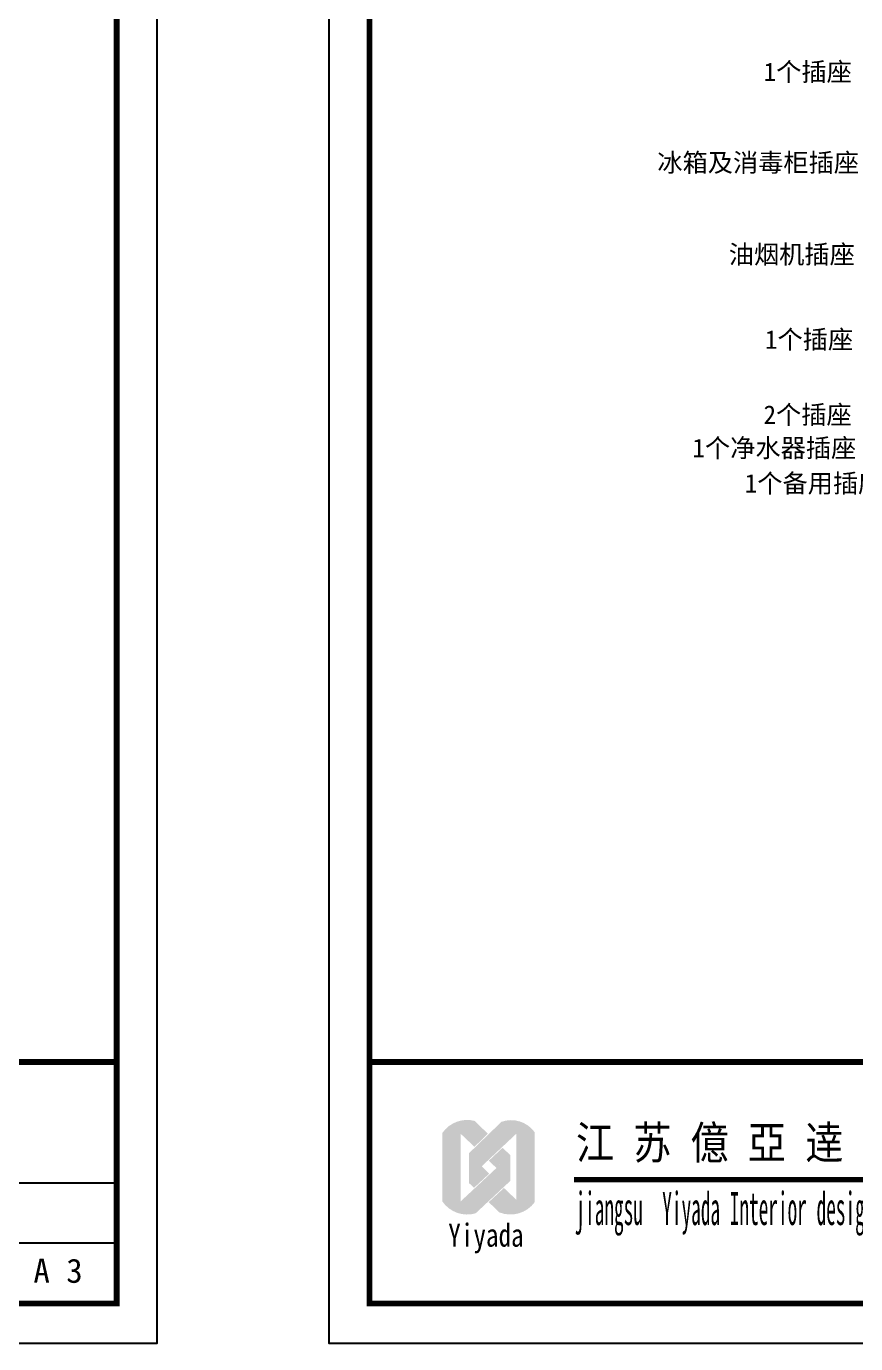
# Model space of a CAD drawing. Header units: millimetres. Extents: x 195858 to 476087, y -765534 to -702383.
# Drawn here: x 409212 to 416879, y -724474 to -712298 of the extents above; entities that cross this region are included whole.
import ezdxf

# ---------------------------------------------------------------- set-up
doc = ezdxf.new("R2010")
doc.units = ezdxf.units.MM
doc.header["$PDMODE"] = 3
for name, color, linetype in [('0-01图框模板说明', 2, 'Continuous'), ('0-02图框细线', 136, 'Continuous'), ('06其他', 8, 'Continuous'), ('250', 250, 'Continuous'), ('TK', 7, 'Continuous'), ('家具1', 2, 'Continuous')]:
    doc.layers.add(name, color=color, linetype=linetype)
doc.styles.add('H1', font='')
doc.styles.add('HT', font='simhei.ttf')
doc.styles.get("Standard").update_dxf_attribs({"font": 'simhei.ttf'})
doc.styles.get('H1').set_extended_font_data('SimSun')
doc.dimstyles.new('1-10', dxfattribs={"dimscale": 10, "dimtxt": 10, "dimasz": 1, "dimexe": 1, "dimexo": 3, "dimgap": 0.5, "dimtad": 1, "dimtoh": 1, "dimdec": 0, "dimzin": 0, "dimdsep": 46, "dimtxsty": 'Standard', "dimblk": 'ARCHTICK', "dimcen": 0.09, "dimdle": 1, "dimclrd": 3, "dimclre": 3, "dimclrt": 1, "dimadec": 0, "dimazin": 0, "dimtfac": 1, "dimtdec": 0, "dimtix": 1, "dimtmove": 2, "dimatfit": 0, "dimldrblk": 'ARCHTICK', "dimfxl": 5, "dimfxlon": 1, "dimtolj": 1, "dimtzin": 0, "dimarcsym": 1})

# ---------------------------------------------------------------- blocks, each defined once
blk = doc.blocks.new('A$C277C16EF')
at = {"layer": '06其他', "linetype": 'ByBlock'}
h = blk.add_hatch(color=7, dxfattribs=at)
h.set_gradient(color1=(255, 241, 220), color2=(255, 110, 0), rotation=45, tint=1, name='HEMISPHERICAL')
h.paths.add_polyline_path([(-27449, 1771), (-27449, 1763, -0.16489), (-27295, 1763), (-27180, 1654), (-27067, 1764), (-27179, 1872, 0.313173)])
h = blk.add_hatch(color=20, dxfattribs=at)
h.set_gradient(color1=(255, 63, 0), color2=(253, 236, 196), tint=1, name='HEMISPHERICAL')
h.paths.add_polyline_path([(-27449, 1194, 0.322561), (-27170, 1095, -0.167756), (-27295, 1196), (-27295, 1763, 0.16489), (-27449, 1763)])
h = blk.add_hatch(color=16, dxfattribs=at)
h.set_gradient(color1=(127, 0, 0), color2=(204, 0, 0), rotation=135, tint=1, name='INVHEMISPHERICAL')
h.paths.add_polyline_path([(-27227, 1599), (-27119, 1490), (-26828, 1764, -0.337042), (-26673, 1776, 0.33371), (-26953, 1864)])
h = blk.add_hatch(color=1, dxfattribs=at)
h.set_gradient(color1=(255, 0, 0), color2=(255, 127, 0), tint=1, name='INVHEMISPHERICAL')
h.paths.add_polyline_path([(-26673, 1776, 0.339601), (-26829, 1763), (-26829, 1210, -0.318809), (-26971, 1103, 0.343219), (-26673, 1189)])
h = blk.add_hatch(color=20, dxfattribs=at)
h.set_gradient(color1=(255, 63, 0), color2=(253, 236, 196), rotation=45, tint=1)
h.paths.add_polyline_path([(-27295, 1196, 0.167756), (-27170, 1095), (-26879, 1367), (-26879, 1584)])
h = blk.add_hatch(color=18, dxfattribs=at)
h.set_gradient(color1=(76, 0, 0), color2=(127, 0, 0), rotation=45, tint=1, name='CURVED')
h.paths.add_polyline_path([(-27227, 1599), (-27227, 1351), (-27184, 1309), (-27056, 1428)])
h = blk.add_hatch(color=11, dxfattribs=at)
h.set_gradient(color1=(254, 140, 88), color2=(97, 0, 2), rotation=45, tint=1, name='HEMISPHERICAL')
h.paths.add_polyline_path([(-27059, 1537), (-26995, 1476), (-26879, 1584), (-26943, 1646)])
h = blk.add_hatch(color=16, dxfattribs=at)
h.set_gradient(color1=(127, 0, 0), color2=(204, 0, 0), rotation=45, tint=1, name='CURVED')
h.paths.add_polyline_path([(-26829, 1210), (-26932, 1308), (-27060, 1189), (-26971, 1103, 0.318809)])
at = {"layer": '0-01图框模板说明', "color": 2, "const_width": 49}
blk.add_lwpolyline([(-338, 19745), (-338, 338), (-28062, 338), (-28062, 19745)], close=True, dxfattribs=at)
blk.add_lwpolyline([(-338, 2367), (-28066, 2367)], dxfattribs=at)
at = {"layer": '0-02图框细线'}
for p, q in [((-21553, 1352), (-338, 1352)), ((-338, 845), (-10594, 845))]:
    blk.add_line(p, q, dxfattribs=at)
blk.add_lwpolyline([(0, 20083), (0, 0), (-28400, 0), (-28400, 20083)], close=True, dxfattribs=at)
at = {"layer": '0-02图框细线', "ltscale": 0.2, "const_width": 45}
blk.add_lwpolyline([(-26342, 1377), (-21957, 1377)], dxfattribs=at)
at = {"layer": '0-02图框细线', "insert": (-1037, 611), "char_height": 202.86, "attachment_point": 4}
blk.add_mtext('{\\fSimSun|b0|i0|c134|p2;A 3}', dxfattribs=at)
at = {"layer": 'TK', "color": 150, "style": 'H1'}
for s, height, width, p in [('江 苏 億 亞 逹 装 饰 集 团', 277.07, 0.85, (-26327, 1551)), ('jiangsu  Yiyada Interior design Engineering co.,LTD', 277.07, 0.43, (-26331, 997)), ('Yiyada ', 194, 0.8, (-27400, 815))]:
    blk.add_text(s, height=height, dxfattribs=dict(at, width=width)).set_placement(p)
blk = doc.blocks.new('_ArchTick')
at = {"color": 0, "linetype": 'ByBlock', "const_width": 0.15}
blk.add_lwpolyline([(-0.5, -0.5), (0.5, 0.5)], dxfattribs=at)
blk = doc.blocks.new('*D421')
at = {"layer": '250', "color": 3, "lineweight": -2}
for p, q in [((387974, -712426), (387914, -712426)), ((387924, -712986), (387924, -712416)), ((387904, -712976), (387934, -712976))]:
    blk.add_line(p, q, dxfattribs=at)
at = {"layer": 'Defpoints', "color": 0}
for p in [(387924, -712426), (424409, -712426), (387874, -712976)]:
    blk.add_point(p, dxfattribs=at)
at = {"layer": '250', "color": 3, "lineweight": -2, "xscale": 10, "yscale": 10, "zscale": 10}
for p, rotation in [((387924, -712426), 90), ((387924, -712976), 270)]:
    blk.add_blockref('_ArchTick', p, dxfattribs=dict(at, rotation=rotation))
at = {"layer": '250', "color": 1, "insert": (387869, -712701), "char_height": 100, "attachment_point": 5, "rotation": 90}
blk.add_mtext('\\A1;550', dxfattribs=at)

msp = doc.modelspace()

# ---------------------------------------------------------------- block references
at = {"layer": '250', "color": 7, "xscale": 1.100000000005821, "yscale": 1.100000000005821, "zscale": 1.1}
for p in [(410418.5, -724474), (443252.7, -724474)]:
    msp.add_blockref('A$C277C16EF', p, dxfattribs=at)

# ---------------------------------------------------------------- texts
at = {"layer": '家具1', "style": 'HT'}
for s, p in [('1个插座', (416028.1, -712804.2)), ('冰箱及消毒柜插座', (415045.4, -713643)), ('油烟机插座', (415705.7, -714491.1)), ('1个插座', (416040.3, -715278.3)), ('2个插座', (416026.9, -715972.9)), ('1个净水器插座', (415369.5, -716280.6)), ('1个备用插座', (415853.3, -716607.2))]:
    msp.add_text(s, height=170.89, dxfattribs=at).set_placement(p)

# ---------------------------------------------------------------- dimensions: what is measured, and where the dimension line sits
at = {"layer": '250', "color": 2}
dim = msp.add_linear_dim(base=(387924.1, -712426), p1=(387874.1, -712976), p2=(424409.4, -712426), angle=90, dimstyle='1-10', dxfattribs=at)
dim.commit()
dim.dimension.update_dxf_attribs({"geometry": '*D421', "text_midpoint": (387868.6, -712701)})

doc.saveas('drawing.dxf')
